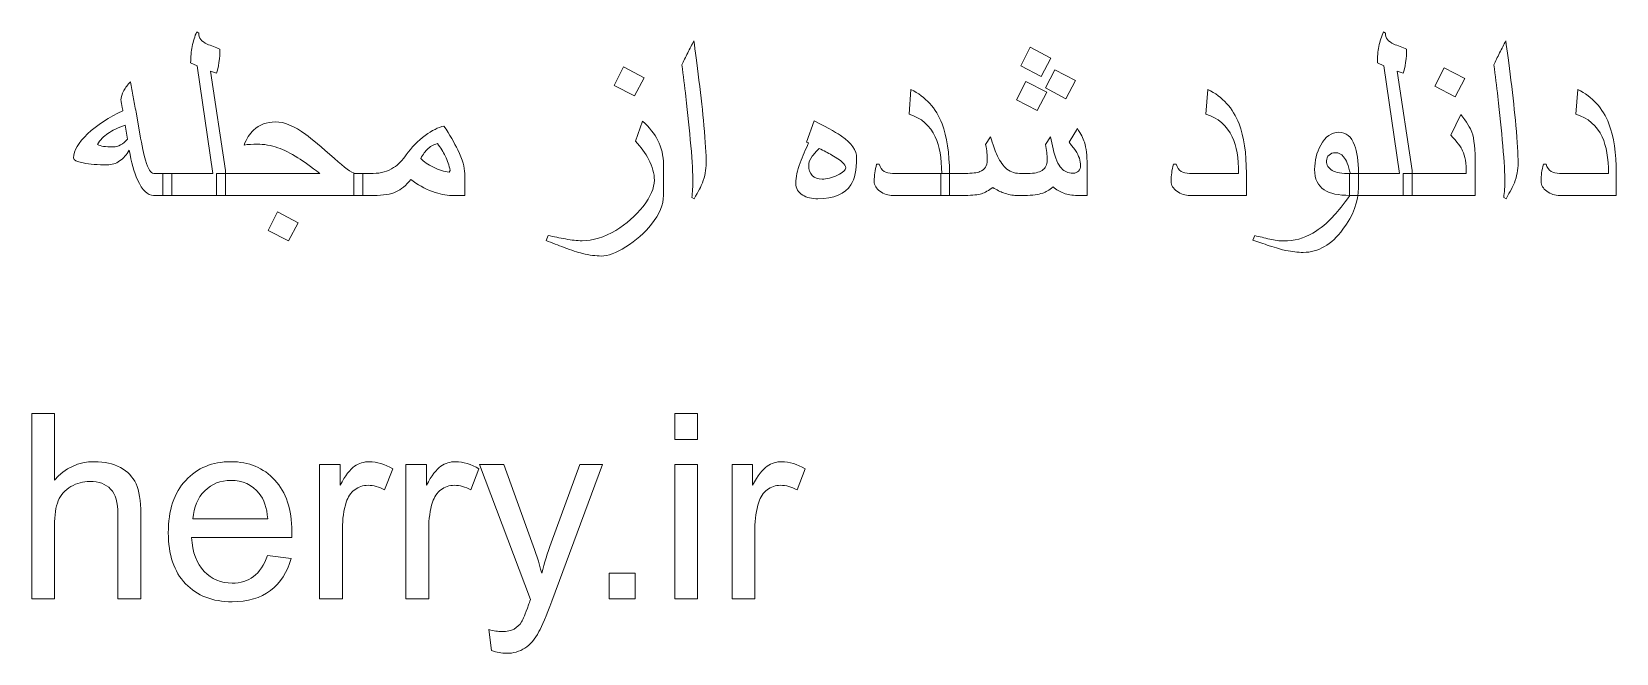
# Model space of a CAD drawing. Header units: millimetres. Extents: x -431 to 456, y -223 to 527.
# Drawn here: x 24.3 to 455.8, y 353.5 to 522.9 of the extents above; entities that cross this region are included whole.
import ezdxf

# ---------------------------------------------------------------- set-up
doc = ezdxf.new("R2010")
doc.units = ezdxf.units.MM
doc.header["$MEASUREMENT"] = 0
doc.layers.add('Layer 1', color=7, linetype='Continuous')

msp = doc.modelspace()

# ---------------------------------------------------------------- linework, layer by layer
at = {"layer": 'Layer 1', "color": 250, "lineweight": 9}
for points, knots in [([(77.0021, 478.2879), (77.0021, 478.2879), (59.9982, 478.2879), (59.9982, 478.2879), (59.9982, 478.2879), (59.9982, 478.2879), (59.9982, 484.2852), (59.9982, 484.2852), (59.9982, 484.2852), (59.9982, 484.2852), (73.5449, 484.2852), (73.5449, 484.2852), (73.5449, 484.2852), (73.5449, 484.2852), (69.3115, 513.5892), (69.3115, 513.5892), (69.3115, 513.5892), (69.3115, 513.5892), (67.5477, 514.4359), (67.5477, 514.4359), (67.5477, 514.4359), (67.5477, 516.0116), (67.6888, 517.4933), (67.9592, 518.8809), (67.9592, 518.8809), (68.2414, 520.2567), (68.653, 521.609), (69.2057, 522.9025), (69.2057, 522.9025), (69.2057, 522.9025), (69.7349, 522.5262), (69.7349, 522.5262), (69.7349, 522.5262), (69.7349, 521.1974), (70.4875, 520.1979), (72.0045, 519.5276), (72.0045, 519.5276), (73.1568, 519.069), (74.3327, 518.6104), (75.5204, 518.1518), (75.5204, 518.1518), (75.5204, 517.0111), (75.4263, 515.7999), (75.2382, 514.5064), (75.2382, 514.5064), (75.0618, 513.2011), (74.8384, 512.2369), (74.5798, 511.6019), (74.5798, 511.6019), (74.5798, 511.6019), (72.9099, 512.1546), (72.9099, 512.1546), (72.9099, 512.1546), (72.9099, 512.1546), (77.0021, 485.0495), (77.0021, 485.0495), (77.0021, 485.0495), (77.0021, 485.0495), (77.0021, 478.2879), (77.0021, 478.2879)], [0, 0, 0, 0, 0.0625, 0.0625, 0.0625, 0.0625, 0.125, 0.125, 0.125, 0.125, 0.1875, 0.1875, 0.1875, 0.1875, 0.25, 0.25, 0.25, 0.25, 0.3125, 0.3125, 0.3125, 0.3125, 0.375, 0.375, 0.375, 0.375, 0.4375, 0.4375, 0.4375, 0.4375, 0.5, 0.5, 0.5, 0.5, 0.5625, 0.5625, 0.5625, 0.5625, 0.625, 0.625, 0.625, 0.625, 0.6875, 0.6875, 0.6875, 0.6875, 0.75, 0.75, 0.75, 0.75, 0.8125, 0.8125, 0.8125, 0.8125, 0.875, 0.875, 0.875, 0.875, 1, 1, 1, 1]), ([(400.1465, 478.2879), (400.1465, 478.2879), (383.1426, 478.2879), (383.1426, 478.2879), (383.1426, 478.2879), (383.1426, 478.2879), (383.1426, 484.2852), (383.1426, 484.2852), (383.1426, 484.2852), (383.1426, 484.2852), (396.6893, 484.2852), (396.6893, 484.2852), (396.6893, 484.2852), (396.6893, 484.2852), (392.4559, 513.5892), (392.4559, 513.5892), (392.4559, 513.5892), (392.4559, 513.5892), (390.6921, 514.4359), (390.6921, 514.4359), (390.6921, 514.4359), (390.6921, 516.0116), (390.8332, 517.4933), (391.1036, 518.8809), (391.1036, 518.8809), (391.3858, 520.2567), (391.7974, 521.609), (392.3501, 522.9025), (392.3501, 522.9025), (392.3501, 522.9025), (392.8793, 522.5262), (392.8793, 522.5262), (392.8793, 522.5262), (392.8793, 521.1974), (393.6319, 520.1979), (395.1488, 519.5276), (395.1488, 519.5276), (396.3012, 519.069), (397.4771, 518.6104), (398.6648, 518.1518), (398.6648, 518.1518), (398.6648, 517.0111), (398.5707, 515.7999), (398.3826, 514.5064), (398.3826, 514.5064), (398.2062, 513.2011), (397.9828, 512.2369), (397.7241, 511.6019), (397.7241, 511.6019), (397.7241, 511.6019), (396.0543, 512.1546), (396.0543, 512.1546), (396.0543, 512.1546), (396.0543, 512.1546), (400.1465, 485.0495), (400.1465, 485.0495), (400.1465, 485.0495), (400.1465, 485.0495), (400.1465, 478.2879), (400.1465, 478.2879)], [0, 0, 0, 0, 0.0625, 0.0625, 0.0625, 0.0625, 0.125, 0.125, 0.125, 0.125, 0.1875, 0.1875, 0.1875, 0.1875, 0.25, 0.25, 0.25, 0.25, 0.3125, 0.3125, 0.3125, 0.3125, 0.375, 0.375, 0.375, 0.375, 0.4375, 0.4375, 0.4375, 0.4375, 0.5, 0.5, 0.5, 0.5, 0.5625, 0.5625, 0.5625, 0.5625, 0.625, 0.625, 0.625, 0.625, 0.6875, 0.6875, 0.6875, 0.6875, 0.75, 0.75, 0.75, 0.75, 0.8125, 0.8125, 0.8125, 0.8125, 0.875, 0.875, 0.875, 0.875, 1, 1, 1, 1]), ([(207.918, 487.0839), (207.918, 485.2494), (207.5769, 483.462), (206.9067, 481.7452), (206.9067, 481.7452), (206.5539, 480.8279), (205.8013, 479.3698), (204.6371, 477.3707), (204.6371, 477.3707), (204.6371, 477.3707), (204.0139, 477.7117), (204.0139, 477.7117), (204.0139, 477.7117), (204.0962, 478.382), (204.1668, 479.1464), (204.2257, 480.0283), (204.2257, 480.0283), (204.2843, 480.8985), (204.3196, 481.4865), (204.3196, 481.7804), (204.3196, 481.7804), (204.3196, 484.1676), (204.1315, 487.5072), (203.7552, 491.7876), (203.7552, 491.7876), (203.3671, 496.0679), (202.9203, 500.5364), (202.3911, 505.2049), (202.3911, 505.2049), (202.0619, 508.0271), (201.7091, 510.9081), (201.321, 513.8479), (201.321, 513.8479), (201.7796, 514.8592), (202.3088, 515.9411), (202.8969, 517.117), (202.8969, 517.117), (203.4847, 518.2811), (204.0374, 519.3748), (204.5666, 520.4096), (204.5666, 520.4096), (204.9311, 517.799), (205.4015, 514.2124), (205.9659, 509.6734), (205.9659, 509.6734), (206.5305, 505.1225), (206.9772, 501.0303), (207.2947, 497.3732), (207.2947, 497.3732), (207.7063, 492.8341), (207.918, 489.4004), (207.918, 487.0839)], [0, 0, 0, 0, 0.07142857, 0.07142857, 0.07142857, 0.07142857, 0.14285714, 0.14285714, 0.14285714, 0.14285714, 0.21428571, 0.21428571, 0.21428571, 0.21428571, 0.28571429, 0.28571429, 0.28571429, 0.28571429, 0.35714286, 0.35714286, 0.35714286, 0.35714286, 0.42857143, 0.42857143, 0.42857143, 0.42857143, 0.5, 0.5, 0.5, 0.5, 0.57142857, 0.57142857, 0.57142857, 0.57142857, 0.64285714, 0.64285714, 0.64285714, 0.64285714, 0.71428571, 0.71428571, 0.71428571, 0.71428571, 0.78571429, 0.78571429, 0.78571429, 0.78571429, 0.85714286, 0.85714286, 0.85714286, 0.85714286, 1, 1, 1, 1]), ([(301.7804, 515.6941), (301.7804, 515.6941), (299.1228, 510.6729), (299.1228, 510.6729), (299.1228, 510.6729), (299.1228, 510.6729), (293.596, 513.6245), (293.596, 513.6245), (293.596, 513.6245), (293.596, 513.6245), (296.1477, 518.6457), (296.1477, 518.6457), (296.1477, 518.6457), (296.1477, 518.6457), (301.7804, 515.6941), (301.7804, 515.6941)], [0, 0, 0, 0, 0.2, 0.2, 0.2, 0.2, 0.4, 0.4, 0.4, 0.4, 0.6, 0.6, 0.6, 0.6, 1, 1, 1, 1]), ([(429.0155, 487.0839), (429.0155, 485.2494), (428.6744, 483.462), (428.0042, 481.7452), (428.0042, 481.7452), (427.6514, 480.8279), (426.8988, 479.3698), (425.7346, 477.3707), (425.7346, 477.3707), (425.7346, 477.3707), (425.1114, 477.7117), (425.1114, 477.7117), (425.1114, 477.7117), (425.1937, 478.382), (425.2643, 479.1464), (425.3231, 480.0283), (425.3231, 480.0283), (425.3818, 480.8985), (425.4171, 481.4865), (425.4171, 481.7804), (425.4171, 481.7804), (425.4171, 484.1676), (425.229, 487.5072), (424.8527, 491.7876), (424.8527, 491.7876), (424.4646, 496.0679), (424.0178, 500.5364), (423.4886, 505.2049), (423.4886, 505.2049), (423.1594, 508.0271), (422.8066, 510.9081), (422.4185, 513.8479), (422.4185, 513.8479), (422.8771, 514.8592), (423.4063, 515.9411), (423.9943, 517.117), (423.9943, 517.117), (424.5822, 518.2811), (425.1349, 519.3748), (425.6641, 520.4096), (425.6641, 520.4096), (426.0286, 517.799), (426.499, 514.2124), (427.0634, 509.6734), (427.0634, 509.6734), (427.6279, 505.1225), (428.0747, 501.0303), (428.3922, 497.3732), (428.3922, 497.3732), (428.8038, 492.8341), (429.0155, 489.4004), (429.0155, 487.0839)], [0, 0, 0, 0, 0.07142857, 0.07142857, 0.07142857, 0.07142857, 0.14285714, 0.14285714, 0.14285714, 0.14285714, 0.21428571, 0.21428571, 0.21428571, 0.21428571, 0.28571429, 0.28571429, 0.28571429, 0.28571429, 0.35714286, 0.35714286, 0.35714286, 0.35714286, 0.42857143, 0.42857143, 0.42857143, 0.42857143, 0.5, 0.5, 0.5, 0.5, 0.57142857, 0.57142857, 0.57142857, 0.57142857, 0.64285714, 0.64285714, 0.64285714, 0.64285714, 0.71428571, 0.71428571, 0.71428571, 0.71428571, 0.78571429, 0.78571429, 0.78571429, 0.78571429, 0.85714286, 0.85714286, 0.85714286, 0.85714286, 1, 1, 1, 1]), ([(62.3971, 478.2879), (62.3971, 478.2879), (57.47, 478.2879), (57.47, 478.2879), (57.47, 478.2879), (55.8237, 478.2879), (54.3655, 479.699), (53.0955, 482.5095), (53.0955, 482.5095), (52.1548, 484.6262), (51.4022, 487.3426), (50.826, 490.6587), (50.826, 490.6587), (50.144, 489.3769), (49.262, 488.3891), (48.2155, 487.6718), (48.2155, 487.6718), (47.1571, 486.9663), (46.04, 486.6135), (44.8758, 486.6135), (44.8758, 486.6135), (42.2418, 486.6135), (40.0428, 486.7899), (38.2907, 487.1427), (38.2907, 487.1427), (36.5385, 487.5072), (35.6566, 487.954), (35.6566, 488.5067), (35.6566, 488.5067), (35.6566, 490.4823), (36.9383, 492.6695), (39.5019, 495.0684), (39.5019, 495.0684), (42.0536, 497.4673), (45.2521, 499.5722), (49.0974, 501.3596), (49.0974, 501.3596), (49.0504, 501.5477), (48.9563, 502.0181), (48.8034, 502.806), (48.8034, 502.806), (48.6505, 503.5821), (48.5682, 504.0642), (48.5682, 504.2406), (48.5682, 504.2406), (48.5682, 505.0285), (48.8387, 505.8987), (49.3796, 506.8512), (49.3796, 506.8512), (49.8265, 507.639), (50.4144, 508.4387), (51.1435, 509.2618), (51.1435, 509.2618), (51.3787, 507.8389), (51.6139, 506.4631), (51.8491, 505.1343), (51.8491, 505.1343), (52.096, 503.8055), (52.3665, 502.4297), (52.6957, 501.0068), (52.6957, 501.0068), (52.6957, 501.0068), (53.7188, 495.0919), (53.7188, 495.0919), (53.7188, 495.0919), (54.295, 491.8346), (54.8124, 489.4239), (55.271, 487.86), (55.271, 487.86), (55.9883, 485.4728), (56.7174, 484.2852), (57.4817, 484.2852), (57.4817, 484.2852), (57.4817, 484.2852), (62.3971, 484.2852), (62.3971, 484.2852), (62.3971, 484.2852), (62.3971, 484.2852), (62.3971, 478.2879), (62.3971, 478.2879)], [0, 0, 0, 0, 0.04761905, 0.04761905, 0.04761905, 0.04761905, 0.0952381, 0.0952381, 0.0952381, 0.0952381, 0.14285714, 0.14285714, 0.14285714, 0.14285714, 0.19047619, 0.19047619, 0.19047619, 0.19047619, 0.23809524, 0.23809524, 0.23809524, 0.23809524, 0.28571429, 0.28571429, 0.28571429, 0.28571429, 0.33333333, 0.33333333, 0.33333333, 0.33333333, 0.38095238, 0.38095238, 0.38095238, 0.38095238, 0.42857143, 0.42857143, 0.42857143, 0.42857143, 0.47619048, 0.47619048, 0.47619048, 0.47619048, 0.52380952, 0.52380952, 0.52380952, 0.52380952, 0.57142857, 0.57142857, 0.57142857, 0.57142857, 0.61904762, 0.61904762, 0.61904762, 0.61904762, 0.66666667, 0.66666667, 0.66666667, 0.66666667, 0.71428571, 0.71428571, 0.71428571, 0.71428571, 0.76190476, 0.76190476, 0.76190476, 0.76190476, 0.80952381, 0.80952381, 0.80952381, 0.80952381, 0.85714286, 0.85714286, 0.85714286, 0.85714286, 0.9047619, 0.9047619, 0.9047619, 0.9047619, 1, 1, 1, 1]), ([(191.0669, 510.3672), (191.0669, 510.3672), (188.4093, 505.3812), (188.4093, 505.3812), (188.4093, 505.3812), (188.4093, 505.3812), (182.8825, 508.2623), (182.8825, 508.2623), (182.8825, 508.2623), (182.8825, 508.2623), (185.4107, 513.2835), (185.4107, 513.2835), (185.4107, 513.2835), (185.4107, 513.2835), (191.0669, 510.3672), (191.0669, 510.3672)], [0, 0, 0, 0, 0.2, 0.2, 0.2, 0.2, 0.4, 0.4, 0.4, 0.4, 0.6, 0.6, 0.6, 0.6, 1, 1, 1, 1]), ([(300.6515, 506.4396), (300.6515, 506.4396), (298.041, 501.4301), (298.041, 501.4301), (298.041, 501.4301), (298.041, 501.4301), (292.4671, 504.3229), (292.4671, 504.3229), (292.4671, 504.3229), (292.4671, 504.3229), (295.0071, 509.3324), (295.0071, 509.3324), (295.0071, 509.3324), (295.0071, 509.3324), (300.6515, 506.4396), (300.6515, 506.4396)], [0, 0, 0, 0, 0.2, 0.2, 0.2, 0.2, 0.4, 0.4, 0.4, 0.4, 0.6, 0.6, 0.6, 0.6, 1, 1, 1, 1]), ([(308.4832, 509.5793), (308.4832, 509.5793), (305.8256, 504.6051), (305.8256, 504.6051), (305.8256, 504.6051), (305.8256, 504.6051), (300.2987, 507.5685), (300.2987, 507.5685), (300.2987, 507.5685), (300.2987, 507.5685), (302.8623, 512.5074), (302.8623, 512.5074), (302.8623, 512.5074), (302.8623, 512.5074), (308.4832, 509.5793), (308.4832, 509.5793)], [0, 0, 0, 0, 0.2, 0.2, 0.2, 0.2, 0.4, 0.4, 0.4, 0.4, 0.6, 0.6, 0.6, 0.6, 1, 1, 1, 1]), ([(414.5398, 510.1555), (414.5398, 510.1555), (411.8822, 505.1696), (411.8822, 505.1696), (411.8822, 505.1696), (411.8822, 505.1696), (406.3554, 508.0506), (406.3554, 508.0506), (406.3554, 508.0506), (406.3554, 508.0506), (408.8836, 513.0718), (408.8836, 513.0718), (408.8836, 513.0718), (408.8836, 513.0718), (414.5398, 510.1555), (414.5398, 510.1555)], [0, 0, 0, 0, 0.2, 0.2, 0.2, 0.2, 0.4, 0.4, 0.4, 0.4, 0.6, 0.6, 0.6, 0.6, 1, 1, 1, 1]), ([(274.1697, 478.2879), (274.1697, 478.2879), (258.7768, 478.2879), (258.7768, 478.2879), (258.7768, 478.2879), (257.4715, 478.2879), (256.2956, 478.6642), (255.2491, 479.4286), (255.2491, 479.4286), (254.2143, 480.1812), (253.6851, 481.0749), (253.6851, 482.1097), (253.6851, 482.1097), (253.6851, 482.9799), (253.7321, 483.7677), (253.8262, 484.4851), (253.8262, 484.4851), (253.9203, 485.1906), (254.0967, 485.9785), (254.3436, 486.8252), (254.3436, 486.8252), (254.3436, 486.8252), (255.0492, 486.8252), (255.0492, 486.8252), (255.0492, 486.8252), (255.3079, 485.8844), (255.7665, 485.2141), (256.425, 484.8026), (256.425, 484.8026), (256.9777, 484.4615), (257.742, 484.2852), (258.7063, 484.2852), (258.7063, 484.2852), (258.7063, 484.2852), (272.053, 484.2852), (272.053, 484.2852), (272.053, 484.2852), (272.053, 488.4009), (271.4767, 491.7052), (270.3243, 494.21), (270.3243, 494.21), (268.8898, 497.3262), (266.5027, 499.4075), (263.163, 500.4424), (263.163, 500.4424), (263.163, 500.4424), (263.6922, 507.1451), (263.6922, 507.1451), (263.6922, 507.1451), (267.6786, 505.1931), (270.5007, 502.0769), (272.1589, 497.7965), (272.1589, 497.7965), (273.4994, 494.3511), (274.1697, 489.8473), (274.1697, 484.2852), (274.1697, 484.2852), (274.1697, 484.2852), (274.1697, 478.2879), (274.1697, 478.2879)], [0, 0, 0, 0, 0.0625, 0.0625, 0.0625, 0.0625, 0.125, 0.125, 0.125, 0.125, 0.1875, 0.1875, 0.1875, 0.1875, 0.25, 0.25, 0.25, 0.25, 0.3125, 0.3125, 0.3125, 0.3125, 0.375, 0.375, 0.375, 0.375, 0.4375, 0.4375, 0.4375, 0.4375, 0.5, 0.5, 0.5, 0.5, 0.5625, 0.5625, 0.5625, 0.5625, 0.625, 0.625, 0.625, 0.625, 0.6875, 0.6875, 0.6875, 0.6875, 0.75, 0.75, 0.75, 0.75, 0.8125, 0.8125, 0.8125, 0.8125, 0.875, 0.875, 0.875, 0.875, 1, 1, 1, 1]), ([(355.0263, 478.2879), (355.0263, 478.2879), (339.6334, 478.2879), (339.6334, 478.2879), (339.6334, 478.2879), (338.3282, 478.2879), (337.1522, 478.6642), (336.1057, 479.4286), (336.1057, 479.4286), (335.0709, 480.1812), (334.5417, 481.0749), (334.5417, 482.1097), (334.5417, 482.1097), (334.5417, 482.9799), (334.5887, 483.7677), (334.6828, 484.4851), (334.6828, 484.4851), (334.7769, 485.1906), (334.9533, 485.9785), (335.2002, 486.8252), (335.2002, 486.8252), (335.2002, 486.8252), (335.9058, 486.8252), (335.9058, 486.8252), (335.9058, 486.8252), (336.1645, 485.8844), (336.623, 485.2141), (337.2815, 484.8026), (337.2815, 484.8026), (337.8343, 484.4615), (338.5986, 484.2852), (339.5629, 484.2852), (339.5629, 484.2852), (339.5629, 484.2852), (352.9096, 484.2852), (352.9096, 484.2852), (352.9096, 484.2852), (352.9096, 488.4009), (352.3334, 491.7052), (351.181, 494.21), (351.181, 494.21), (349.7464, 497.3262), (347.3593, 499.4075), (344.0195, 500.4424), (344.0195, 500.4424), (344.0195, 500.4424), (344.5488, 507.1451), (344.5488, 507.1451), (344.5488, 507.1451), (348.5352, 505.1931), (351.3574, 502.0769), (353.0155, 497.7965), (353.0155, 497.7965), (354.356, 494.3511), (355.0263, 489.8473), (355.0263, 484.2852), (355.0263, 484.2852), (355.0263, 484.2852), (355.0263, 478.2879), (355.0263, 478.2879)], [0, 0, 0, 0, 0.0625, 0.0625, 0.0625, 0.0625, 0.125, 0.125, 0.125, 0.125, 0.1875, 0.1875, 0.1875, 0.1875, 0.25, 0.25, 0.25, 0.25, 0.3125, 0.3125, 0.3125, 0.3125, 0.375, 0.375, 0.375, 0.375, 0.4375, 0.4375, 0.4375, 0.4375, 0.5, 0.5, 0.5, 0.5, 0.5625, 0.5625, 0.5625, 0.5625, 0.625, 0.625, 0.625, 0.625, 0.6875, 0.6875, 0.6875, 0.6875, 0.75, 0.75, 0.75, 0.75, 0.8125, 0.8125, 0.8125, 0.8125, 0.875, 0.875, 0.875, 0.875, 1, 1, 1, 1]), ([(455.756, 478.2879), (455.756, 478.2879), (440.3631, 478.2879), (440.3631, 478.2879), (440.3631, 478.2879), (439.0579, 478.2879), (437.8819, 478.6642), (436.8354, 479.4286), (436.8354, 479.4286), (435.8006, 480.1812), (435.2714, 481.0749), (435.2714, 482.1097), (435.2714, 482.1097), (435.2714, 482.9799), (435.3184, 483.7677), (435.4125, 484.4851), (435.4125, 484.4851), (435.5066, 485.1906), (435.683, 485.9785), (435.9299, 486.8252), (435.9299, 486.8252), (435.9299, 486.8252), (436.6355, 486.8252), (436.6355, 486.8252), (436.6355, 486.8252), (436.8942, 485.8844), (437.3528, 485.2141), (438.0113, 484.8026), (438.0113, 484.8026), (438.564, 484.4615), (439.3283, 484.2852), (440.2926, 484.2852), (440.2926, 484.2852), (440.2926, 484.2852), (453.6393, 484.2852), (453.6393, 484.2852), (453.6393, 484.2852), (453.6393, 488.4009), (453.0631, 491.7052), (451.9107, 494.21), (451.9107, 494.21), (450.4761, 497.3262), (448.0889, 499.4075), (444.7493, 500.4424), (444.7493, 500.4424), (444.7493, 500.4424), (445.2785, 507.1451), (445.2785, 507.1451), (445.2785, 507.1451), (449.2649, 505.1931), (452.0871, 502.0769), (453.7452, 497.7965), (453.7452, 497.7965), (455.0857, 494.3511), (455.756, 489.8473), (455.756, 484.2852), (455.756, 484.2852), (455.756, 484.2852), (455.756, 478.2879), (455.756, 478.2879)], [0, 0, 0, 0, 0.0625, 0.0625, 0.0625, 0.0625, 0.125, 0.125, 0.125, 0.125, 0.1875, 0.1875, 0.1875, 0.1875, 0.25, 0.25, 0.25, 0.25, 0.3125, 0.3125, 0.3125, 0.3125, 0.375, 0.375, 0.375, 0.375, 0.4375, 0.4375, 0.4375, 0.4375, 0.5, 0.5, 0.5, 0.5, 0.5625, 0.5625, 0.5625, 0.5625, 0.625, 0.625, 0.625, 0.625, 0.6875, 0.6875, 0.6875, 0.6875, 0.75, 0.75, 0.75, 0.75, 0.8125, 0.8125, 0.8125, 0.8125, 0.875, 0.875, 0.875, 0.875, 1, 1, 1, 1]), ([(50.3674, 493.6573), (50.3674, 493.6573), (49.6971, 497.4085), (49.6971, 497.4085), (49.6971, 497.4085), (47.7216, 496.6912), (46.1576, 495.9503), (45.0169, 495.186), (45.0169, 495.186), (43.8763, 494.4216), (42.9238, 493.3986), (42.1477, 492.1403), (42.1477, 492.1403), (42.6298, 491.9287), (43.1825, 491.764), (43.8293, 491.6582), (43.8293, 491.6582), (44.4643, 491.5406), (45.3462, 491.4818), (46.4633, 491.4818), (46.4633, 491.4818), (47.8274, 491.4818), (49.1327, 492.2109), (50.3674, 493.6573)], [0, 0, 0, 0, 0.14285714, 0.14285714, 0.14285714, 0.14285714, 0.28571429, 0.28571429, 0.28571429, 0.28571429, 0.42857143, 0.42857143, 0.42857143, 0.42857143, 0.57142857, 0.57142857, 0.57142857, 0.57142857, 0.71428571, 0.71428571, 0.71428571, 0.71428571, 1, 1, 1, 1]), ([(114.3966, 478.2879), (114.3966, 478.2879), (74.6032, 478.2879), (74.6032, 478.2879), (74.6032, 478.2879), (74.6032, 478.2879), (74.6032, 484.2852), (74.6032, 484.2852), (74.6032, 484.2852), (74.6032, 484.2852), (102.6843, 484.2852), (102.6843, 484.2852), (102.6843, 484.2852), (100.3442, 486.1078), (98.3687, 487.5189), (96.7576, 488.5302), (96.7576, 488.5302), (94.7586, 489.8002), (92.936, 490.7175), (91.2778, 491.2937), (91.2778, 491.2937), (89.4199, 491.9404), (87.5384, 492.2579), (85.6334, 492.2579), (85.6334, 492.2579), (84.4575, 492.2579), (83.2815, 492.1756), (82.0821, 492.011), (82.0821, 492.011), (82.7524, 493.7043), (83.6226, 495.0684), (84.7044, 496.0914), (84.7044, 496.0914), (86.2566, 497.5849), (88.2322, 498.3257), (90.6312, 498.3257), (90.6312, 498.3257), (92.9712, 498.3257), (95.7346, 497.1733), (98.9331, 494.8802), (98.9331, 494.8802), (100.5088, 493.7396), (103.0959, 491.5524), (106.6824, 488.3421), (106.6824, 488.3421), (109.4576, 485.8491), (111.3392, 484.4968), (112.3269, 484.2852), (112.3269, 484.2852), (112.3269, 484.2852), (114.3966, 484.2852), (114.3966, 484.2852), (114.3966, 484.2852), (114.3966, 484.2852), (114.3966, 478.2879), (114.3966, 478.2879)], [0, 0, 0, 0, 0.06666667, 0.06666667, 0.06666667, 0.06666667, 0.13333333, 0.13333333, 0.13333333, 0.13333333, 0.2, 0.2, 0.2, 0.2, 0.26666667, 0.26666667, 0.26666667, 0.26666667, 0.33333333, 0.33333333, 0.33333333, 0.33333333, 0.4, 0.4, 0.4, 0.4, 0.46666667, 0.46666667, 0.46666667, 0.46666667, 0.53333333, 0.53333333, 0.53333333, 0.53333333, 0.6, 0.6, 0.6, 0.6, 0.66666667, 0.66666667, 0.66666667, 0.66666667, 0.73333333, 0.73333333, 0.73333333, 0.73333333, 0.8, 0.8, 0.8, 0.8, 0.86666667, 0.86666667, 0.86666667, 0.86666667, 1, 1, 1, 1]), ([(142.1837, 478.2879), (142.1837, 478.2879), (138.6089, 478.2879), (138.6089, 478.2879), (138.6089, 478.2879), (137.0684, 478.2879), (135.3398, 478.6407), (133.4113, 479.3345), (133.4113, 479.3345), (131.1888, 480.1341), (129.2367, 481.2513), (127.5316, 482.6624), (127.5316, 482.6624), (126.2028, 481.0161), (124.8388, 479.8754), (123.4512, 479.2404), (123.4512, 479.2404), (122.0636, 478.6054), (120.0293, 478.2879), (117.3599, 478.2879), (117.3599, 478.2879), (117.3599, 478.2879), (111.9859, 478.2879), (111.9859, 478.2879), (111.9859, 478.2879), (111.9859, 478.2879), (111.9859, 484.2852), (111.9859, 484.2852), (111.9859, 484.2852), (111.9859, 484.2852), (117.2541, 484.2852), (117.2541, 484.2852), (117.2541, 484.2852), (119.3472, 484.2852), (121.2052, 484.8143), (122.8279, 485.8727), (122.8279, 485.8727), (124.0979, 486.7076), (125.2386, 487.86), (126.2734, 489.3652), (126.2734, 489.3652), (127.6728, 491.3877), (129.4014, 493.1516), (131.4475, 494.6451), (131.4475, 494.6451), (133.2819, 495.9738), (134.9635, 496.8323), (136.5039, 497.1968), (136.5039, 497.1968), (138.0914, 494.7862), (139.3497, 492.6107), (140.2904, 490.6704), (140.2904, 490.6704), (141.5487, 488.0481), (142.1837, 485.9197), (142.1837, 484.2969), (142.1837, 484.2969), (142.1837, 484.2969), (142.1837, 478.2879), (142.1837, 478.2879)], [0, 0, 0, 0, 0.0625, 0.0625, 0.0625, 0.0625, 0.125, 0.125, 0.125, 0.125, 0.1875, 0.1875, 0.1875, 0.1875, 0.25, 0.25, 0.25, 0.25, 0.3125, 0.3125, 0.3125, 0.3125, 0.375, 0.375, 0.375, 0.375, 0.4375, 0.4375, 0.4375, 0.4375, 0.5, 0.5, 0.5, 0.5, 0.5625, 0.5625, 0.5625, 0.5625, 0.625, 0.625, 0.625, 0.625, 0.6875, 0.6875, 0.6875, 0.6875, 0.75, 0.75, 0.75, 0.75, 0.8125, 0.8125, 0.8125, 0.8125, 0.875, 0.875, 0.875, 0.875, 1, 1, 1, 1]), ([(196.288, 478.2997), (196.288, 475.7715), (195.2062, 473.1491), (193.0425, 470.4328), (193.0425, 470.4328), (191.161, 468.0456), (188.8209, 465.9878), (186.0105, 464.2592), (186.0105, 464.2592), (183.3529, 462.6011), (181.1539, 461.7779), (179.4253, 461.7779), (179.4253, 461.7779), (177.8378, 461.7779), (176.1327, 462.0131), (174.2865, 462.4717), (174.2865, 462.4717), (172.8871, 462.8128), (171.2056, 463.3654), (169.2535, 464.1063), (169.2535, 464.1063), (167.6072, 464.7295), (165.9609, 465.3528), (164.3264, 465.976), (164.3264, 465.976), (164.3264, 465.976), (164.9144, 467.3518), (164.9144, 467.3518), (164.9144, 467.3518), (166.4313, 467.0461), (168.007, 466.7404), (169.6533, 466.4229), (169.6533, 466.4229), (171.2996, 466.1054), (172.7931, 465.9407), (174.1219, 465.9407), (174.1219, 465.9407), (177.0617, 465.9407), (180.1308, 466.8815), (183.3293, 468.7629), (183.3293, 468.7629), (186.2339, 470.4916), (188.7033, 472.667), (190.7494, 475.3011), (190.7494, 475.3011), (192.7955, 477.9352), (193.8186, 480.2988), (193.8186, 482.4154), (193.8186, 482.4154), (193.8186, 484.2381), (193.2894, 486.1431), (192.2429, 488.1422), (192.2429, 488.1422), (191.3962, 489.7532), (190.1967, 491.3995), (188.668, 493.1046), (188.668, 493.1046), (188.668, 493.1046), (190.6084, 498.5374), (190.6084, 498.5374), (190.6084, 498.5374), (192.4898, 496.7852), (193.8774, 495.0449), (194.7711, 493.2927), (194.7711, 493.2927), (195.7824, 491.3172), (196.288, 489.1064), (196.288, 486.6723), (196.288, 486.6723), (196.288, 486.6723), (196.288, 478.2997), (196.288, 478.2997)], [0, 0, 0, 0, 0.05263158, 0.05263158, 0.05263158, 0.05263158, 0.10526316, 0.10526316, 0.10526316, 0.10526316, 0.15789474, 0.15789474, 0.15789474, 0.15789474, 0.21052632, 0.21052632, 0.21052632, 0.21052632, 0.26315789, 0.26315789, 0.26315789, 0.26315789, 0.31578947, 0.31578947, 0.31578947, 0.31578947, 0.36842105, 0.36842105, 0.36842105, 0.36842105, 0.42105263, 0.42105263, 0.42105263, 0.42105263, 0.47368421, 0.47368421, 0.47368421, 0.47368421, 0.52631579, 0.52631579, 0.52631579, 0.52631579, 0.57894737, 0.57894737, 0.57894737, 0.57894737, 0.63157895, 0.63157895, 0.63157895, 0.63157895, 0.68421053, 0.68421053, 0.68421053, 0.68421053, 0.73684211, 0.73684211, 0.73684211, 0.73684211, 0.78947368, 0.78947368, 0.78947368, 0.78947368, 0.84210526, 0.84210526, 0.84210526, 0.84210526, 0.89473684, 0.89473684, 0.89473684, 0.89473684, 1, 1, 1, 1]), ([(248.8991, 488.495), (248.8991, 485.2494), (248.3699, 482.8035), (247.3116, 481.169), (247.3116, 481.169), (245.6888, 478.6407), (242.702, 477.3707), (238.3746, 477.3707), (238.3746, 477.3707), (236.7046, 477.3707), (235.3171, 477.7), (234.2117, 478.3703), (234.2117, 478.3703), (232.9535, 479.1346), (232.3184, 480.2165), (232.3184, 481.6158), (232.3184, 481.6158), (232.3184, 483.2268), (232.7183, 485.0848), (233.5296, 487.2014), (233.5296, 487.2014), (234.2705, 488.9889), (235.0113, 490.7998), (235.7757, 492.6107), (235.7757, 492.6107), (235.7757, 492.6107), (235.2583, 492.7518), (235.2583, 492.7518), (235.2583, 492.7518), (235.2583, 492.7518), (237.3632, 498.6079), (237.3632, 498.6079), (237.3632, 498.6079), (241.5025, 496.4207), (243.9837, 495.0449), (244.7833, 494.4687), (244.7833, 494.4687), (247.5233, 492.5284), (248.8991, 490.5411), (248.8991, 488.495)], [0, 0, 0, 0, 0.09090909, 0.09090909, 0.09090909, 0.09090909, 0.18181818, 0.18181818, 0.18181818, 0.18181818, 0.27272727, 0.27272727, 0.27272727, 0.27272727, 0.36363636, 0.36363636, 0.36363636, 0.36363636, 0.45454545, 0.45454545, 0.45454545, 0.45454545, 0.54545455, 0.54545455, 0.54545455, 0.54545455, 0.63636364, 0.63636364, 0.63636364, 0.63636364, 0.72727273, 0.72727273, 0.72727273, 0.72727273, 0.81818182, 0.81818182, 0.81818182, 0.81818182, 1, 1, 1, 1]), ([(311.6581, 478.2879), (311.6581, 478.2879), (309.0241, 478.2879), (309.0241, 478.2879), (309.0241, 478.2879), (307.566, 478.2879), (306.3195, 478.4878), (305.2729, 478.8877), (305.2729, 478.8877), (304.2146, 479.2875), (303.2621, 479.8637), (302.3919, 480.5927), (302.3919, 480.5927), (301.31, 479.7461), (300.3693, 479.1816), (299.5579, 478.9112), (299.5579, 478.9112), (298.382, 478.4996), (296.771, 478.2879), (294.7131, 478.2879), (294.7131, 478.2879), (294.7131, 478.2879), (292.4671, 478.2879), (292.4671, 478.2879), (292.4671, 478.2879), (291.2676, 478.2879), (290.0682, 478.5231), (288.8687, 478.9817), (288.8687, 478.9817), (288.0926, 479.2757), (287.1166, 479.7696), (285.9642, 480.4634), (285.9642, 480.4634), (284.8588, 479.6285), (283.8474, 479.064), (282.9303, 478.7583), (282.9303, 478.7583), (282.0131, 478.4408), (280.5197, 478.2879), (278.45, 478.2879), (278.45, 478.2879), (278.45, 478.2879), (271.7943, 478.2879), (271.7943, 478.2879), (271.7943, 478.2879), (271.7943, 478.2879), (271.7943, 484.2852), (271.7943, 484.2852), (271.7943, 484.2852), (271.7943, 484.2852), (278.4618, 484.2852), (278.4618, 484.2852), (278.4618, 484.2852), (280.3198, 484.2852), (281.6603, 484.4498), (282.4717, 484.7673), (282.4717, 484.7673), (283.8005, 485.2964), (284.4708, 486.3548), (284.4708, 487.9305), (284.4708, 487.9305), (284.4708, 488.6008), (284.4355, 489.2711), (284.365, 489.9296), (284.365, 489.9296), (284.3062, 490.5999), (284.1768, 491.3407), (284.0004, 492.1639), (284.0004, 492.1639), (284.0004, 492.1639), (285.3762, 494.2335), (285.3762, 494.2335), (285.3762, 494.2335), (286.0229, 492.1168), (286.5522, 490.5881), (286.9755, 489.6239), (286.9755, 489.6239), (287.7163, 487.9423), (288.5277, 486.684), (289.3979, 485.8374), (289.3979, 485.8374), (290.468, 484.8026), (291.738, 484.2852), (293.2197, 484.2852), (293.2197, 484.2852), (293.2197, 484.2852), (295.548, 484.2852), (295.548, 484.2852), (295.548, 484.2852), (297.2883, 484.2852), (298.57, 484.5439), (299.405, 485.073), (299.405, 485.073), (300.3223, 485.6727), (300.7926, 486.6252), (300.7926, 487.9305), (300.7926, 487.9305), (300.7926, 488.6478), (300.7455, 489.3299), (300.6633, 490.0001), (300.6633, 490.0001), (300.5691, 490.6704), (300.4516, 491.3877), (300.2987, 492.1639), (300.2987, 492.1639), (300.2987, 492.1639), (301.6746, 494.2335), (301.6746, 494.2335), (301.6746, 494.2335), (301.6746, 494.2335), (302.3919, 490.9879), (302.3919, 490.9879), (302.3919, 490.9879), (303.0151, 488.4362), (303.7677, 486.6605), (304.6614, 485.6727), (304.6614, 485.6727), (305.4493, 484.7908), (306.4959, 484.3557), (307.8363, 484.3557), (307.8363, 484.3557), (308.4479, 484.3557), (308.9535, 484.5439), (309.3298, 484.9319), (309.3298, 484.9319), (309.7061, 485.3082), (309.8943, 485.8021), (309.8943, 486.4018), (309.8943, 486.4018), (309.8943, 487.6953), (309.4239, 489.0594), (308.4832, 490.494), (308.4832, 490.494), (308.3185, 490.7292), (307.7541, 491.4818), (306.7898, 492.7518), (306.7898, 492.7518), (306.7898, 492.7518), (309.0123, 496.4913), (309.0123, 496.4913), (309.0123, 496.4913), (309.9413, 495.0684), (310.5763, 493.8337), (310.9173, 492.7989), (310.9173, 492.7989), (311.4112, 491.2349), (311.6581, 489.1535), (311.6581, 486.5664), (311.6581, 486.5664), (311.6581, 486.5664), (311.6581, 478.2879), (311.6581, 478.2879)], [0, 0, 0, 0, 0.02564103, 0.02564103, 0.02564103, 0.02564103, 0.05128205, 0.05128205, 0.05128205, 0.05128205, 0.07692308, 0.07692308, 0.07692308, 0.07692308, 0.1025641, 0.1025641, 0.1025641, 0.1025641, 0.12820513, 0.12820513, 0.12820513, 0.12820513, 0.15384615, 0.15384615, 0.15384615, 0.15384615, 0.17948718, 0.17948718, 0.17948718, 0.17948718, 0.20512821, 0.20512821, 0.20512821, 0.20512821, 0.23076923, 0.23076923, 0.23076923, 0.23076923, 0.25641026, 0.25641026, 0.25641026, 0.25641026, 0.28205128, 0.28205128, 0.28205128, 0.28205128, 0.30769231, 0.30769231, 0.30769231, 0.30769231, 0.33333333, 0.33333333, 0.33333333, 0.33333333, 0.35897436, 0.35897436, 0.35897436, 0.35897436, 0.38461538, 0.38461538, 0.38461538, 0.38461538, 0.41025641, 0.41025641, 0.41025641, 0.41025641, 0.43589744, 0.43589744, 0.43589744, 0.43589744, 0.46153846, 0.46153846, 0.46153846, 0.46153846, 0.48717949, 0.48717949, 0.48717949, 0.48717949, 0.51282051, 0.51282051, 0.51282051, 0.51282051, 0.53846154, 0.53846154, 0.53846154, 0.53846154, 0.56410256, 0.56410256, 0.56410256, 0.56410256, 0.58974359, 0.58974359, 0.58974359, 0.58974359, 0.61538462, 0.61538462, 0.61538462, 0.61538462, 0.64102564, 0.64102564, 0.64102564, 0.64102564, 0.66666667, 0.66666667, 0.66666667, 0.66666667, 0.69230769, 0.69230769, 0.69230769, 0.69230769, 0.71794872, 0.71794872, 0.71794872, 0.71794872, 0.74358974, 0.74358974, 0.74358974, 0.74358974, 0.76923077, 0.76923077, 0.76923077, 0.76923077, 0.79487179, 0.79487179, 0.79487179, 0.79487179, 0.82051282, 0.82051282, 0.82051282, 0.82051282, 0.84615385, 0.84615385, 0.84615385, 0.84615385, 0.87179487, 0.87179487, 0.87179487, 0.87179487, 0.8974359, 0.8974359, 0.8974359, 0.8974359, 0.92307692, 0.92307692, 0.92307692, 0.92307692, 0.94871795, 0.94871795, 0.94871795, 0.94871795, 1, 1, 1, 1]), ([(417.362, 478.2879), (417.362, 478.2879), (397.7476, 478.2879), (397.7476, 478.2879), (397.7476, 478.2879), (397.7476, 478.2879), (397.7476, 484.2852), (397.7476, 484.2852), (397.7476, 484.2852), (397.7476, 484.2852), (414.8926, 484.2852), (414.8926, 484.2852), (414.8926, 484.2852), (414.8926, 486.9898), (414.5633, 489.0477), (413.9166, 490.4705), (413.9166, 490.4705), (413.4815, 491.4583), (412.3996, 492.8694), (410.6593, 494.7274), (410.6593, 494.7274), (410.6593, 494.7274), (413.3757, 500.3718), (413.3757, 500.3718), (413.3757, 500.3718), (415.0102, 498.2787), (416.0332, 496.6559), (416.4448, 495.48), (416.4448, 495.48), (417.0563, 493.7161), (417.362, 490.788), (417.362, 486.6958), (417.362, 486.6958), (417.362, 486.6958), (417.362, 478.2879), (417.362, 478.2879)], [0, 0, 0, 0, 0.1, 0.1, 0.1, 0.1, 0.2, 0.2, 0.2, 0.2, 0.3, 0.3, 0.3, 0.3, 0.4, 0.4, 0.4, 0.4, 0.5, 0.5, 0.5, 0.5, 0.6, 0.6, 0.6, 0.6, 0.7, 0.7, 0.7, 0.7, 0.8, 0.8, 0.8, 0.8, 1, 1, 1, 1]), ([(138.2326, 485.0848), (137.9386, 486.4253), (137.48, 487.7424), (136.8567, 489.0359), (136.8567, 489.0359), (136.3276, 490.1295), (135.622, 491.2466), (134.7519, 492.399), (134.7519, 492.399), (133.6582, 492.1168), (132.7292, 491.5994), (131.9766, 490.8351), (131.9766, 490.8351), (131.4711, 490.3529), (130.8713, 489.5298), (130.1892, 488.3774), (130.1892, 488.3774), (131.0124, 487.4719), (132.1765, 486.6723), (133.6817, 485.955), (133.6817, 485.955), (135.1752, 485.2377), (136.598, 484.8026), (137.9268, 484.6379), (137.9268, 484.6379), (137.9268, 484.6379), (138.2326, 485.0848), (138.2326, 485.0848)], [0, 0, 0, 0, 0.125, 0.125, 0.125, 0.125, 0.25, 0.25, 0.25, 0.25, 0.375, 0.375, 0.375, 0.375, 0.5, 0.5, 0.5, 0.5, 0.625, 0.625, 0.625, 0.625, 0.75, 0.75, 0.75, 0.75, 1, 1, 1, 1]), ([(385.5298, 480.4281), (385.5298, 476.6181), (384.1304, 472.8316), (381.32, 469.0687), (381.32, 469.0687), (378.2038, 464.8706), (374.5937, 462.7657), (370.5015, 462.7657), (370.5015, 462.7657), (368.9845, 462.7657), (367.4205, 462.9421), (365.8095, 463.2831), (365.8095, 463.2831), (364.6336, 463.5301), (363.1049, 463.9652), (361.2234, 464.5767), (361.2234, 464.5767), (359.73, 465.1058), (358.2366, 465.6115), (356.7431, 466.1171), (356.7431, 466.1171), (356.7431, 466.1171), (357.3311, 467.3283), (357.3311, 467.3283), (357.3311, 467.3283), (358.6129, 467.0343), (359.9652, 466.7168), (361.3763, 466.3758), (361.3763, 466.3758), (362.7874, 466.0348), (364.0574, 465.8702), (365.1863, 465.8702), (365.1863, 465.8702), (367.985, 465.8702), (370.6426, 466.5875), (373.1473, 468.0221), (373.1473, 468.0221), (375.0993, 469.1628), (377.0514, 470.8091), (379.0034, 472.961), (379.0034, 472.961), (379.9912, 474.0546), (381.3905, 475.8303), (383.2014, 478.2879), (383.2014, 478.2879), (380.097, 478.2879), (377.7687, 478.7818), (376.2282, 479.7814), (376.2282, 479.7814), (374.4761, 480.9102), (373.6059, 482.7682), (373.6059, 485.3552), (373.6059, 485.3552), (373.6059, 487.7306), (374.1586, 489.9414), (375.264, 491.9757), (375.264, 491.9757), (376.5575, 494.3276), (378.192, 495.5035), (380.1676, 495.5035), (380.1676, 495.5035), (382.1784, 495.5035), (383.613, 494.3393), (384.495, 491.9992), (384.495, 491.9992), (385.1888, 490.1765), (385.5298, 487.6365), (385.5298, 484.3792), (385.5298, 484.3792), (385.5298, 484.3792), (385.5298, 480.4281), (385.5298, 480.4281)], [0, 0, 0, 0, 0.05263158, 0.05263158, 0.05263158, 0.05263158, 0.10526316, 0.10526316, 0.10526316, 0.10526316, 0.15789474, 0.15789474, 0.15789474, 0.15789474, 0.21052632, 0.21052632, 0.21052632, 0.21052632, 0.26315789, 0.26315789, 0.26315789, 0.26315789, 0.31578947, 0.31578947, 0.31578947, 0.31578947, 0.36842105, 0.36842105, 0.36842105, 0.36842105, 0.42105263, 0.42105263, 0.42105263, 0.42105263, 0.47368421, 0.47368421, 0.47368421, 0.47368421, 0.52631579, 0.52631579, 0.52631579, 0.52631579, 0.57894737, 0.57894737, 0.57894737, 0.57894737, 0.63157895, 0.63157895, 0.63157895, 0.63157895, 0.68421053, 0.68421053, 0.68421053, 0.68421053, 0.73684211, 0.73684211, 0.73684211, 0.73684211, 0.78947368, 0.78947368, 0.78947368, 0.78947368, 0.84210526, 0.84210526, 0.84210526, 0.84210526, 0.89473684, 0.89473684, 0.89473684, 0.89473684, 1, 1, 1, 1]), ([(245.9358, 485.8021), (245.9358, 486.6723), (244.6775, 487.8247), (242.1493, 489.2711), (242.1493, 489.2711), (241.0674, 489.8943), (239.915, 490.5058), (238.6685, 491.0938), (238.6685, 491.0938), (237.6337, 489.9766), (237.0221, 489.2711), (236.8105, 489.0006), (236.8105, 489.0006), (236.1637, 488.1069), (235.8462, 487.2602), (235.8462, 486.4489), (235.8462, 486.4489), (235.8462, 485.2847), (236.1755, 484.3675), (236.8222, 483.709), (236.8222, 483.709), (237.4809, 483.0622), (238.3628, 482.7329), (239.4681, 482.7329), (239.4681, 482.7329), (240.7498, 482.7329), (242.1493, 483.0975), (243.6662, 483.8148), (243.6662, 483.8148), (245.1832, 484.5439), (245.9358, 485.2024), (245.9358, 485.8021)], [0, 0, 0, 0, 0.11111111, 0.11111111, 0.11111111, 0.11111111, 0.22222222, 0.22222222, 0.22222222, 0.22222222, 0.33333333, 0.33333333, 0.33333333, 0.33333333, 0.44444444, 0.44444444, 0.44444444, 0.44444444, 0.55555556, 0.55555556, 0.55555556, 0.55555556, 0.66666667, 0.66666667, 0.66666667, 0.66666667, 0.77777778, 0.77777778, 0.77777778, 0.77777778, 1, 1, 1, 1]), ([(383.3426, 484.2146), (382.8369, 486.4371), (382.2254, 487.9658), (381.5081, 488.8242), (381.5081, 488.8242), (380.8966, 489.5651), (380.1323, 489.9296), (379.2386, 489.9296), (379.2386, 489.9296), (378.5918, 489.9296), (378.0274, 489.7179), (377.557, 489.2946), (377.557, 489.2946), (377.0866, 488.8595), (376.8514, 488.3303), (376.8514, 487.6836), (376.8514, 487.6836), (376.8514, 486.5429), (377.3571, 485.6845), (378.3684, 485.0965), (378.3684, 485.0965), (379.3797, 484.5086), (381.0377, 484.2146), (383.3426, 484.2146)], [0, 0, 0, 0, 0.14285714, 0.14285714, 0.14285714, 0.14285714, 0.28571429, 0.28571429, 0.28571429, 0.28571429, 0.42857143, 0.42857143, 0.42857143, 0.42857143, 0.57142857, 0.57142857, 0.57142857, 0.57142857, 0.71428571, 0.71428571, 0.71428571, 0.71428571, 1, 1, 1, 1]), ([(96.8282, 470.8561), (96.8282, 470.8561), (94.1706, 465.8702), (94.1706, 465.8702), (94.1706, 465.8702), (94.1706, 465.8702), (88.6438, 468.7512), (88.6438, 468.7512), (88.6438, 468.7512), (88.6438, 468.7512), (91.172, 473.7724), (91.172, 473.7724), (91.172, 473.7724), (91.172, 473.7724), (96.8282, 470.8561), (96.8282, 470.8561)], [0, 0, 0, 0, 0.2, 0.2, 0.2, 0.2, 0.4, 0.4, 0.4, 0.4, 0.6, 0.6, 0.6, 0.6, 1, 1, 1, 1]), ([(24.2619, 368.339), (24.2619, 368.339), (24.2619, 418.8567), (24.2619, 418.8567), (24.2619, 418.8567), (24.2619, 418.8567), (30.4707, 418.8567), (30.4707, 418.8567), (30.4707, 418.8567), (30.4707, 418.8567), (30.4707, 400.6769), (30.4707, 400.6769), (30.4707, 400.6769), (33.3518, 404.0518), (36.9854, 405.7334), (41.3833, 405.7334), (41.3833, 405.7334), (44.0762, 405.7334), (46.4163, 405.2042), (48.4154, 404.1342), (48.4154, 404.1342), (50.4027, 403.0641), (51.8255, 401.5942), (52.684, 399.7127), (52.684, 399.7127), (53.5424, 397.8312), (53.9657, 395.0913), (53.9657, 391.5165), (53.9657, 391.5165), (53.9657, 391.5165), (53.9657, 368.339), (53.9657, 368.339), (53.9657, 368.339), (53.9657, 368.339), (47.7568, 368.339), (47.7568, 368.339), (47.7568, 368.339), (47.7568, 368.339), (47.7568, 391.493), (47.7568, 391.493), (47.7568, 391.493), (47.7568, 394.5856), (47.0866, 396.8434), (45.7578, 398.2545), (45.7578, 398.2545), (44.4172, 399.6656), (42.5357, 400.3712), (40.0898, 400.3712), (40.0898, 400.3712), (38.2671, 400.3712), (36.5503, 399.9008), (34.9393, 398.9483), (34.9393, 398.9483), (33.3282, 397.9958), (32.1876, 396.7023), (31.4938, 395.0678), (31.4938, 395.0678), (30.8118, 393.445), (30.4707, 391.199), (30.4707, 388.3297), (30.4707, 388.3297), (30.4707, 388.3297), (30.4707, 368.339), (30.4707, 368.339), (30.4707, 368.339), (30.4707, 368.339), (24.2619, 368.339), (24.2619, 368.339)], [0, 0, 0, 0, 0.05555556, 0.05555556, 0.05555556, 0.05555556, 0.11111111, 0.11111111, 0.11111111, 0.11111111, 0.16666667, 0.16666667, 0.16666667, 0.16666667, 0.22222222, 0.22222222, 0.22222222, 0.22222222, 0.27777778, 0.27777778, 0.27777778, 0.27777778, 0.33333333, 0.33333333, 0.33333333, 0.33333333, 0.38888889, 0.38888889, 0.38888889, 0.38888889, 0.44444444, 0.44444444, 0.44444444, 0.44444444, 0.5, 0.5, 0.5, 0.5, 0.55555556, 0.55555556, 0.55555556, 0.55555556, 0.61111111, 0.61111111, 0.61111111, 0.61111111, 0.66666667, 0.66666667, 0.66666667, 0.66666667, 0.72222222, 0.72222222, 0.72222222, 0.72222222, 0.77777778, 0.77777778, 0.77777778, 0.77777778, 0.83333333, 0.83333333, 0.83333333, 0.83333333, 0.88888889, 0.88888889, 0.88888889, 0.88888889, 1, 1, 1, 1]), ([(199.3807, 411.8012), (199.3807, 411.8012), (199.3807, 418.8567), (199.3807, 418.8567), (199.3807, 418.8567), (199.3807, 418.8567), (205.5896, 418.8567), (205.5896, 418.8567), (205.5896, 418.8567), (205.5896, 418.8567), (205.5896, 411.8012), (205.5896, 411.8012), (205.5896, 411.8012), (205.5896, 411.8012), (199.3807, 411.8012), (199.3807, 411.8012)], [0, 0, 0, 0, 0.2, 0.2, 0.2, 0.2, 0.4, 0.4, 0.4, 0.4, 0.6, 0.6, 0.6, 0.6, 1, 1, 1, 1]), ([(88.4791, 380.1923), (88.4791, 380.1923), (94.8997, 379.3457), (94.8997, 379.3457), (94.8997, 379.3457), (93.9001, 375.618), (92.0304, 372.7134), (89.3023, 370.6556), (89.3023, 370.6556), (86.5741, 368.5977), (83.0934, 367.5629), (78.8483, 367.5629), (78.8483, 367.5629), (73.5096, 367.5629), (69.2763, 369.2092), (66.1483, 372.5018), (66.1483, 372.5018), (63.0203, 375.7826), (61.4564, 380.404), (61.4564, 386.3424), (61.4564, 386.3424), (61.4564, 392.4807), (63.0321, 397.255), (66.1953, 400.6417), (66.1953, 400.6417), (69.3586, 404.0401), (73.4625, 405.7334), (78.5073, 405.7334), (78.5073, 405.7334), (83.3874, 405.7334), (87.3737, 404.0754), (90.4664, 400.7475), (90.4664, 400.7475), (93.5591, 397.4196), (95.1113, 392.7394), (95.1113, 386.7069), (95.1113, 386.7069), (95.1113, 386.3424), (95.0996, 385.7897), (95.076, 385.0607), (95.076, 385.0607), (95.076, 385.0607), (67.8063, 385.0607), (67.8063, 385.0607), (67.8063, 385.0607), (68.0415, 381.0507), (69.1704, 377.9698), (71.2165, 375.8414), (71.2165, 375.8414), (73.2509, 373.713), (75.8026, 372.6429), (78.8483, 372.6429), (78.8483, 372.6429), (81.1178, 372.6429), (83.0581, 373.2426), (84.6574, 374.4421), (84.6574, 374.4421), (86.2684, 375.6415), (87.5384, 377.5583), (88.4791, 380.1923)], [0, 0, 0, 0, 0.0625, 0.0625, 0.0625, 0.0625, 0.125, 0.125, 0.125, 0.125, 0.1875, 0.1875, 0.1875, 0.1875, 0.25, 0.25, 0.25, 0.25, 0.3125, 0.3125, 0.3125, 0.3125, 0.375, 0.375, 0.375, 0.375, 0.4375, 0.4375, 0.4375, 0.4375, 0.5, 0.5, 0.5, 0.5, 0.5625, 0.5625, 0.5625, 0.5625, 0.625, 0.625, 0.625, 0.625, 0.6875, 0.6875, 0.6875, 0.6875, 0.75, 0.75, 0.75, 0.75, 0.8125, 0.8125, 0.8125, 0.8125, 0.875, 0.875, 0.875, 0.875, 1, 1, 1, 1]), ([(102.6725, 368.339), (102.6725, 368.339), (102.6725, 404.9573), (102.6725, 404.9573), (102.6725, 404.9573), (102.6725, 404.9573), (108.2464, 404.9573), (108.2464, 404.9573), (108.2464, 404.9573), (108.2464, 404.9573), (108.2464, 399.3481), (108.2464, 399.3481), (108.2464, 399.3481), (109.6693, 401.9469), (110.9863, 403.6638), (112.1975, 404.4869), (112.1975, 404.4869), (113.4087, 405.3218), (114.7375, 405.7334), (116.1839, 405.7334), (116.1839, 405.7334), (118.277, 405.7334), (120.4055, 405.0749), (122.5692, 403.7696), (122.5692, 403.7696), (122.5692, 403.7696), (120.3584, 398.0429), (120.3584, 398.0429), (120.3584, 398.0429), (118.8532, 398.8895), (117.3481, 399.3129), (115.8429, 399.3129), (115.8429, 399.3129), (114.4906, 399.3129), (113.2794, 398.9013), (112.2093, 398.0899), (112.2093, 398.0899), (111.1392, 397.2785), (110.3748, 396.1496), (109.9162, 394.7032), (109.9162, 394.7032), (109.2224, 392.5043), (108.8814, 390.0936), (108.8814, 387.4713), (108.8814, 387.4713), (108.8814, 387.4713), (108.8814, 368.339), (108.8814, 368.339), (108.8814, 368.339), (108.8814, 368.339), (102.6725, 368.339), (102.6725, 368.339)], [0, 0, 0, 0, 0.07142857, 0.07142857, 0.07142857, 0.07142857, 0.14285714, 0.14285714, 0.14285714, 0.14285714, 0.21428571, 0.21428571, 0.21428571, 0.21428571, 0.28571429, 0.28571429, 0.28571429, 0.28571429, 0.35714286, 0.35714286, 0.35714286, 0.35714286, 0.42857143, 0.42857143, 0.42857143, 0.42857143, 0.5, 0.5, 0.5, 0.5, 0.57142857, 0.57142857, 0.57142857, 0.57142857, 0.64285714, 0.64285714, 0.64285714, 0.64285714, 0.71428571, 0.71428571, 0.71428571, 0.71428571, 0.78571429, 0.78571429, 0.78571429, 0.78571429, 0.85714286, 0.85714286, 0.85714286, 0.85714286, 1, 1, 1, 1]), ([(126.1675, 368.339), (126.1675, 368.339), (126.1675, 404.9573), (126.1675, 404.9573), (126.1675, 404.9573), (126.1675, 404.9573), (131.7414, 404.9573), (131.7414, 404.9573), (131.7414, 404.9573), (131.7414, 404.9573), (131.7414, 399.3481), (131.7414, 399.3481), (131.7414, 399.3481), (133.1643, 401.9469), (134.4813, 403.6638), (135.6925, 404.4869), (135.6925, 404.4869), (136.9037, 405.3218), (138.2325, 405.7334), (139.6789, 405.7334), (139.6789, 405.7334), (141.772, 405.7334), (143.9005, 405.0749), (146.0642, 403.7696), (146.0642, 403.7696), (146.0642, 403.7696), (143.8534, 398.0429), (143.8534, 398.0429), (143.8534, 398.0429), (142.3482, 398.8895), (140.8431, 399.3129), (139.3379, 399.3129), (139.3379, 399.3129), (137.9856, 399.3129), (136.7744, 398.9013), (135.7043, 398.0899), (135.7043, 398.0899), (134.6342, 397.2785), (133.8698, 396.1496), (133.4112, 394.7032), (133.4112, 394.7032), (132.7174, 392.5043), (132.3764, 390.0936), (132.3764, 387.4713), (132.3764, 387.4713), (132.3764, 387.4713), (132.3764, 368.339), (132.3764, 368.339), (132.3764, 368.339), (132.3764, 368.339), (126.1675, 368.339), (126.1675, 368.339)], [0, 0, 0, 0, 0.07142857, 0.07142857, 0.07142857, 0.07142857, 0.14285714, 0.14285714, 0.14285714, 0.14285714, 0.21428571, 0.21428571, 0.21428571, 0.21428571, 0.28571429, 0.28571429, 0.28571429, 0.28571429, 0.35714286, 0.35714286, 0.35714286, 0.35714286, 0.42857143, 0.42857143, 0.42857143, 0.42857143, 0.5, 0.5, 0.5, 0.5, 0.57142857, 0.57142857, 0.57142857, 0.57142857, 0.64285714, 0.64285714, 0.64285714, 0.64285714, 0.71428571, 0.71428571, 0.71428571, 0.71428571, 0.78571429, 0.78571429, 0.78571429, 0.78571429, 0.85714286, 0.85714286, 0.85714286, 0.85714286, 1, 1, 1, 1]), ([(214.9852, 368.339), (214.9852, 368.339), (214.9852, 404.9573), (214.9852, 404.9573), (214.9852, 404.9573), (214.9852, 404.9573), (220.5591, 404.9573), (220.5591, 404.9573), (220.5591, 404.9573), (220.5591, 404.9573), (220.5591, 399.3481), (220.5591, 399.3481), (220.5591, 399.3481), (221.982, 401.9469), (223.299, 403.6638), (224.5102, 404.4869), (224.5102, 404.4869), (225.7215, 405.3218), (227.0502, 405.7334), (228.4966, 405.7334), (228.4966, 405.7334), (230.5897, 405.7334), (232.7182, 405.0749), (234.8819, 403.7696), (234.8819, 403.7696), (234.8819, 403.7696), (232.6711, 398.0429), (232.6711, 398.0429), (232.6711, 398.0429), (231.1659, 398.8895), (229.6608, 399.3129), (228.1556, 399.3129), (228.1556, 399.3129), (226.8033, 399.3129), (225.5922, 398.9013), (224.522, 398.0899), (224.522, 398.0899), (223.4519, 397.2785), (222.6875, 396.1496), (222.2289, 394.7032), (222.2289, 394.7032), (221.5351, 392.5043), (221.1941, 390.0936), (221.1941, 387.4713), (221.1941, 387.4713), (221.1941, 387.4713), (221.1941, 368.339), (221.1941, 368.339), (221.1941, 368.339), (221.1941, 368.339), (214.9852, 368.339), (214.9852, 368.339)], [0, 0, 0, 0, 0.07142857, 0.07142857, 0.07142857, 0.07142857, 0.14285714, 0.14285714, 0.14285714, 0.14285714, 0.21428571, 0.21428571, 0.21428571, 0.21428571, 0.28571429, 0.28571429, 0.28571429, 0.28571429, 0.35714286, 0.35714286, 0.35714286, 0.35714286, 0.42857143, 0.42857143, 0.42857143, 0.42857143, 0.5, 0.5, 0.5, 0.5, 0.57142857, 0.57142857, 0.57142857, 0.57142857, 0.64285714, 0.64285714, 0.64285714, 0.64285714, 0.71428571, 0.71428571, 0.71428571, 0.71428571, 0.78571429, 0.78571429, 0.78571429, 0.78571429, 0.85714286, 0.85714286, 0.85714286, 0.85714286, 1, 1, 1, 1]), ([(149.4508, 354.2632), (149.4508, 354.2632), (148.7453, 360.0017), (148.7453, 360.0017), (148.7453, 360.0017), (150.1094, 359.6372), (151.2853, 359.449), (152.2966, 359.449), (152.2966, 359.449), (153.6842, 359.449), (154.7895, 359.6842), (155.6127, 360.1428), (155.6127, 360.1428), (156.4476, 360.6014), (157.1296, 361.2482), (157.6588, 362.0713), (157.6588, 362.0713), (158.0469, 362.6946), (158.6819, 364.235), (159.552, 366.7045), (159.552, 366.7045), (159.6696, 367.0455), (159.846, 367.5511), (160.1047, 368.2214), (160.1047, 368.2214), (160.1047, 368.2214), (146.2053, 404.9573), (146.2053, 404.9573), (146.2053, 404.9573), (146.2053, 404.9573), (152.8375, 404.9573), (152.8375, 404.9573), (152.8375, 404.9573), (152.8375, 404.9573), (160.481, 383.8142), (160.481, 383.8142), (160.481, 383.8142), (161.4806, 381.1448), (162.3625, 378.3226), (163.1504, 375.3593), (163.1504, 375.3593), (163.8677, 378.1462), (164.7143, 380.8979), (165.7021, 383.6025), (165.7021, 383.6025), (165.7021, 383.6025), (173.5103, 404.9573), (173.5103, 404.9573), (173.5103, 404.9573), (173.5103, 404.9573), (179.7074, 404.9573), (179.7074, 404.9573), (179.7074, 404.9573), (179.7074, 404.9573), (165.8668, 367.704), (165.8668, 367.704), (165.8668, 367.704), (164.3733, 363.6941), (163.2092, 360.9424), (162.3743, 359.4255), (162.3743, 359.4255), (161.2689, 357.3911), (159.9989, 355.8977), (158.576, 354.9452), (158.576, 354.9452), (157.1414, 353.9927), (155.4363, 353.5223), (153.4607, 353.5223), (153.4607, 353.5223), (152.2613, 353.5223), (150.9207, 353.7693), (149.4508, 354.2632)], [0, 0, 0, 0, 0.05263158, 0.05263158, 0.05263158, 0.05263158, 0.10526316, 0.10526316, 0.10526316, 0.10526316, 0.15789474, 0.15789474, 0.15789474, 0.15789474, 0.21052632, 0.21052632, 0.21052632, 0.21052632, 0.26315789, 0.26315789, 0.26315789, 0.26315789, 0.31578947, 0.31578947, 0.31578947, 0.31578947, 0.36842105, 0.36842105, 0.36842105, 0.36842105, 0.42105263, 0.42105263, 0.42105263, 0.42105263, 0.47368421, 0.47368421, 0.47368421, 0.47368421, 0.52631579, 0.52631579, 0.52631579, 0.52631579, 0.57894737, 0.57894737, 0.57894737, 0.57894737, 0.63157895, 0.63157895, 0.63157895, 0.63157895, 0.68421053, 0.68421053, 0.68421053, 0.68421053, 0.73684211, 0.73684211, 0.73684211, 0.73684211, 0.78947368, 0.78947368, 0.78947368, 0.78947368, 0.84210526, 0.84210526, 0.84210526, 0.84210526, 0.89473684, 0.89473684, 0.89473684, 0.89473684, 1, 1, 1, 1]), ([(199.3807, 368.339), (199.3807, 368.339), (199.3807, 404.9573), (199.3807, 404.9573), (199.3807, 404.9573), (199.3807, 404.9573), (205.5896, 404.9573), (205.5896, 404.9573), (205.5896, 404.9573), (205.5896, 404.9573), (205.5896, 368.339), (205.5896, 368.339), (205.5896, 368.339), (205.5896, 368.339), (199.3807, 368.339), (199.3807, 368.339)], [0, 0, 0, 0, 0.2, 0.2, 0.2, 0.2, 0.4, 0.4, 0.4, 0.4, 0.6, 0.6, 0.6, 0.6, 1, 1, 1, 1]), ([(68.1591, 390.1406), (68.1591, 390.1406), (88.5497, 390.1406), (88.5497, 390.1406), (88.5497, 390.1406), (88.2792, 393.2216), (87.4913, 395.5264), (86.2096, 397.0668), (86.2096, 397.0668), (84.2458, 399.454), (81.6823, 400.6534), (78.5425, 400.6534), (78.5425, 400.6534), (75.6968, 400.6534), (73.3097, 399.7009), (71.3694, 397.7959), (71.3694, 397.7959), (69.4409, 395.8909), (68.3708, 393.3392), (68.1591, 390.1406)], [0, 0, 0, 0, 0.16666667, 0.16666667, 0.16666667, 0.16666667, 0.33333333, 0.33333333, 0.33333333, 0.33333333, 0.5, 0.5, 0.5, 0.5, 0.66666667, 0.66666667, 0.66666667, 0.66666667, 1, 1, 1, 1]), ([(181.5419, 368.339), (181.5419, 368.339), (181.5419, 375.3946), (181.5419, 375.3946), (181.5419, 375.3946), (181.5419, 375.3946), (188.5974, 375.3946), (188.5974, 375.3946), (188.5974, 375.3946), (188.5974, 375.3946), (188.5974, 368.339), (188.5974, 368.339), (188.5974, 368.339), (188.5974, 368.339), (181.5419, 368.339), (181.5419, 368.339)], [0, 0, 0, 0, 0.2, 0.2, 0.2, 0.2, 0.4, 0.4, 0.4, 0.4, 0.6, 0.6, 0.6, 0.6, 1, 1, 1, 1])]:
    msp.add_open_spline(points, degree=3, knots=knots, dxfattribs=at)

doc.saveas('drawing.dxf')
